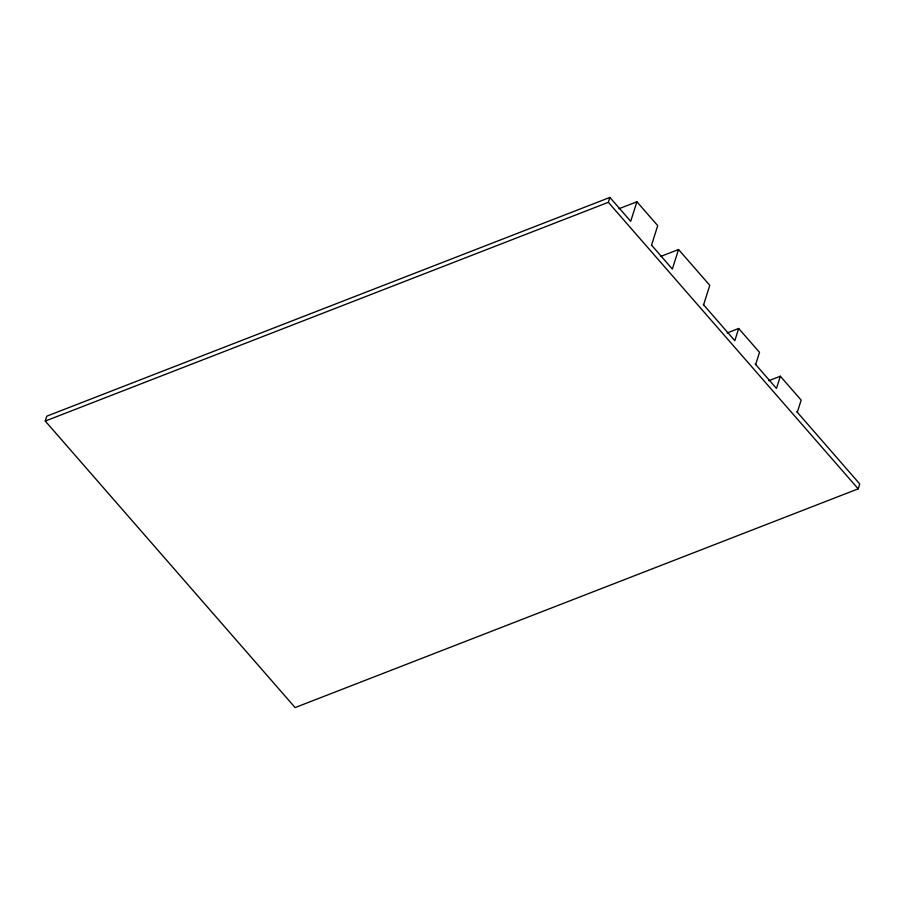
<?xml version="1.0" encoding="UTF-8"?>
<svg xmlns="http://www.w3.org/2000/svg" width="905" height="905" viewBox="0 0 905 905"><rect width="100%" height="100%" fill="white"/><g stroke="black" fill="none" stroke-linecap="round" stroke-linejoin="round"><path stroke-width="1.36" d="M796.785 411.662L859.75 483.949L858.2 488.836L295.12 707.574L45.25 421.051L46.8 416.164L609.88 197.426L630.706 221.306L636.905 201.77L657.72 225.639L651.521 245.187M45.25 421.051L608.33 202.313L609.88 197.426M703.581 304.872L709.78 285.335L678.546 249.52L672.347 269.057L651.487 245.063M755.641 364.568L759.51 352.35L738.684 328.481L734.815 340.687L703.309 304.487M797.282 412.318L801.151 400.101L780.336 376.231L776.456 388.437L755.143 363.912M618.986 208.727L636.905 201.77M660.627 256.477L678.546 249.52M727.168 332.95L738.684 328.481M768.82 380.7L780.336 376.231M608.33 202.313L858.2 488.836"/></g></svg>
